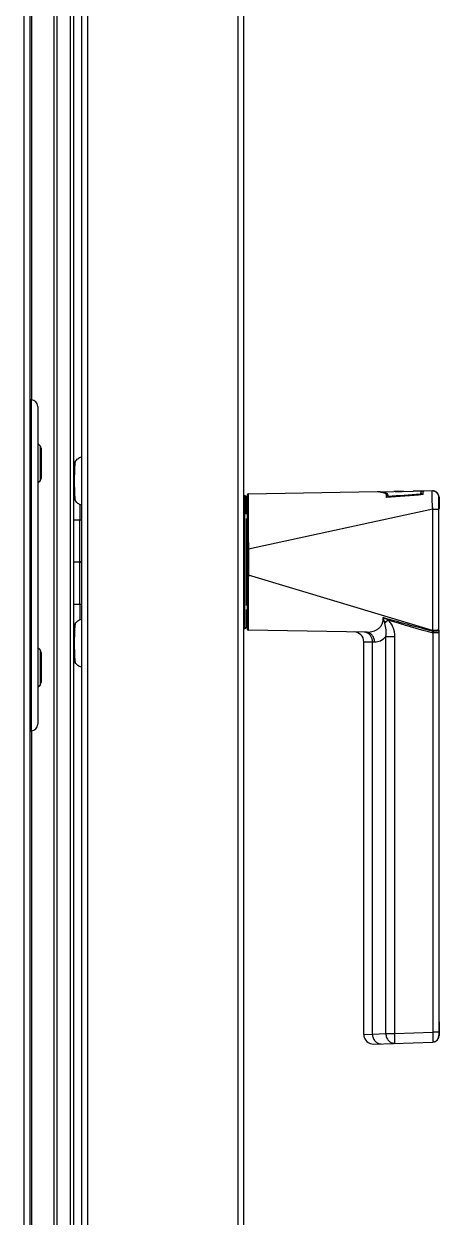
# Model space of a CAD drawing. Header units: millimetres. Extents: x -1319 to 3519, y -1539 to 2345.
# Drawn here: x 2253.2 to 2381.3, y 244.9 to 612.9 of the extents above; entities that cross this region are included whole.
import ezdxf

# ---------------------------------------------------------------- set-up
doc = ezdxf.new("R2010")
doc.units = ezdxf.units.MM
doc.header["$LTSCALE"] = 65.395
doc.layers.get('0').update_dxf_attribs({"linetype": 'CONTINUOUS'})

msp = doc.modelspace()

# ---------------------------------------------------------------- linework, layer by layer
at = {"linetype": 'Continuous'}
for p, q in [((2320.99, 963.37), (2320.99, -69.63)), ((2253.19, 960.17), (2253.19, -159.33)), ((2254.99, 960.17), (2254.99, -82.63)), ((2270.99, 960.37), (2270.99, -66.63)), ((2272.79, 960.37), (2272.79, -66.63)), ((2319.19, 960.37), (2319.19, -66.63)), ((2255.68, 496.85), (2255.68, 900.58)), ((2262.49, 23.87), (2262.49, 869.87)), ((2263.49, 23.87), (2263.49, 869.87)), ((2267.49, 869.87), (2267.49, 23.87)), ((2268.49, 869.87), (2268.49, 23.87)), ((2255.49, 496.87), (2255.49, 479.52)), ((2257.49, 494.87), (2257.49, 396.87)), ((2258.17, 482.77), (2257.49, 483.4)), ((2258.17, 482.77), (2258.17, 471.97)), ((2255.49, 479.52), (2255.49, 475.23)), ((2258.49, 482.03), (2258.49, 472.7)), ((2255.49, 475.23), (2255.49, 445.87)), ((2258.17, 471.97), (2257.49, 471.34)), ((2257.49, 471.34), (2258.17, 471.97)), ((2321.28, 467.39), (2320.99, 467.38)), ((2321.28, 467.39), (2321.28, 426.35)), ((2322.09, 467.53), (2322.09, 426.21)), ((2362.18, 468.54), (2322.43, 467.87)), ((2362.69, 468.55), (2367.32, 468.62)), ((2365.06, 466.8), (2365.06, 467.52)), ((2367.72, 468.63), (2369.91, 468.67)), ((2370.38, 468.67), (2373.3, 468.72)), ((2376.19, 468.77), (2373.3, 468.72)), ((2375.52, 467.79), (2375.52, 467.75)), ((2376.1, 467.7), (2376.1, 467.66)), ((2379.23, 468.82), (2376.19, 468.77)), ((2376.42, 467.68), (2376.43, 468.58)), ((2379.27, 468.82), (2379.25, 468.82)), ((2269.03, 465.89), (2269.03, 465.89)), ((2321.79, 461.66), (2321.79, 466.89)), ((2365.11, 466.81), (2365.12, 467.24)), ((2365.58, 467.12), (2365.59, 467.34)), ((2381.3, 466.87), (2381.27, 466.87)), ((2381.27, 466.82), (2381.27, 466.82)), ((2381.27, 463.25), (2381.27, 466.82)), ((2381.33, 465.87), (2381.27, 465.87)), ((2381.29, 466.87), (2381.31, 465.87)), ((2381.31, 465.87), (2381.29, 463.36)), ((2381.3, 466.87), (2381.33, 465.87)), ((2381.33, 465.87), (2381.3, 463.36)), ((2322.09, 461.77), (2321.79, 461.77)), ((2321.79, 460.29), (2321.79, 433.45)), ((2322.42, 461.78), (2322.42, 460.39)), ((2322.42, 460.39), (2322.42, 459.86)), ((2379.36, 463.25), (2322.46, 450.88)), ((2379.36, 463.25), (2381.26, 463.25)), ((2379.36, 425.8), (2379.36, 463.25)), ((2381.26, 425.92), (2381.26, 463.25)), ((2381.27, 463.36), (2381.3, 463.36)), ((2268.49, 459.86), (2270.45, 459.86)), ((2270.45, 459.86), (2270.99, 459.87)), ((2270.45, 433.88), (2270.45, 459.86)), ((2322.09, 457.77), (2321.79, 457.77)), ((2322.46, 450.88), (2322.09, 450.88)), ((2322.46, 450.88), (2322.46, 442.86)), ((2255.49, 445.87), (2255.49, 416.51)), ((2270.45, 446.87), (2268.49, 446.87)), ((2270.74, 446.87), (2270.45, 446.87)), ((2322.46, 442.86), (2322.09, 442.86)), ((2379.29, 425.81), (2322.46, 442.86)), ((2322.09, 435.96), (2321.79, 435.96)), ((2268.49, 433.88), (2270.45, 433.88)), ((2270.45, 433.88), (2270.99, 433.87)), ((2321.79, 432.23), (2321.79, 426.85)), ((2322.09, 431.96), (2321.79, 431.96)), ((2322.41, 433.87), (2322.41, 433.35)), ((2320.99, 426.35), (2321.28, 426.35)), ((2358.83, 425.26), (2322.43, 425.86)), ((2358.83, 425.26), (2322.43, 425.86)), ((2364.89, 423.98), (2367.64, 423.98)), ((2364.89, 301.46), (2364.89, 423.98)), ((2367.64, 301.46), (2367.64, 423.98)), ((2381.26, 425.06), (2379.36, 425.06)), ((2379.36, 425.06), (2379.36, 301.87)), ((2381.26, 425.92), (2381.26, 425.06)), ((2381.26, 425.06), (2381.26, 301.87)), ((2381.27, 425.06), (2381.27, 425.92)), ((2258.17, 419.77), (2257.49, 420.4)), ((2258.17, 419.77), (2258.17, 408.97)), ((2358.07, 301.23), (2358.07, 422.32)), ((2358.07, 422.32), (2360.75, 422.27)), ((2360.75, 422.27), (2361.38, 422.26)), ((2360.75, 301.31), (2360.75, 422.27)), ((2255.49, 416.51), (2255.49, 412.22)), ((2258.49, 419.03), (2258.49, 409.7)), ((2269.03, 415.89), (2269.03, 415.89)), ((2255.49, 412.22), (2255.49, 394.87)), ((2258.17, 408.97), (2257.49, 408.34)), ((2257.49, 408.34), (2258.17, 408.97)), ((2255.68, 83.36), (2255.68, 394.89)), ((2367.64, 301.46), (2379.36, 301.87)), ((2381.26, 301.87), (2379.36, 301.87)), ((2381.29, 305.12), (2381.29, 300.87)), ((2381.29, 305.12), (2381.29, 300.87)), ((2358.07, 301.23), (2360.75, 301.31)), ((2360.75, 301.31), (2364.89, 301.46)), ((2361.18, 298.23), (2379.33, 298.87)), ((2364.89, 301.46), (2367.64, 301.46)), ((2379.36, 298.87), (2379.36, 298.87)), ((2381.26, 300.87), (2381.29, 300.87)), ((2381.29, 300.87), (2381.29, 300.87))]:
    msp.add_line(p, q, dxfattribs=at)
msp.add_lwpolyline([(2376.33, 468.76), (2376.28, 468.77), (2376.19, 468.77)], dxfattribs=at)
for centre, radius, start, end in [((2255.49, 496.37), 0.5, 90, 180), ((2255.49, 494.87), 2, 0, 90), ((2257.49, 482.03), 1, 0, 46.9749), ((2279.44, 471.87), 12.01, 150.1382, 155.8305), ((2257.49, 472.7), 1, 313.0251, 360), ((2321.29, 466.89), 0.5, 0, 90.5), ((2322.44, 467.53), 0.35, 90.9548, 179.9949), ((2362.15, 462.89), 5.65, 82.7938, 84.6076), ((2702.73, -3807.59), 4287.7, 94.36458, 94.51678), ((2376.74, 467.47), 0.69, 159.7936, 163.753), ((2376.26, 468.39), 0.381, 47.8304, 53.3877), ((2379.27, 466.82), 2, 0.0032, 90.9515), ((2379.29, 466.81), 2.01, 74.2629, 90.9116), ((2379.3, 466.82), 2, 1.5, 90.9548), ((2379.29, 466.82), 2, 72.1649, 74.2171), ((2379.29, 466.82), 2, 1.4983, 72.162), ((2279.44, 471.87), 12.01, 204.1714, 209.8618), ((2279.44, 471.87), 12, 204.1679, 207.1265), ((3691.02, 466.91), 1420.59, 180.09172, 180.28435), ((2365.48, 466.7), 0.371, 153.364, 163.2355), ((2322.29, 462.32), 0.5, 180, 246.3193), ((2380.79, 463.37), 0.504, 343.1716, 359.4414), ((2270.74, 447.12), 0.25, 270, 360), ((2270.74, 446.62), 0.25, 0, 90), ((6387.4, 419.57), 4065.01, 179.67174, 179.79833), ((3544.1, 427.31), 1273.67, 179.70454, 179.91933), ((2322.29, 431.42), 0.5, 113.6807, 180), ((2279.44, 421.87), 12.01, 150.1382, 155.8305), ((2313.88, 475.84), 69.65, 316.6683, 317.8114), ((2527.46, 964.52), 559.42, 253.1691, 254.649), ((2321.29, 426.85), 0.5, 269.5, 360), ((2322.44, 426.21), 0.35, 180.0072, 269.0453), ((2355.07, 422.32), 3, 0, 89.0452), ((2358.15, 422.94), 2.33, 68.6854, 73.3526), ((2383.03, 424.69), 3.91, 163.3234, 166.5011), ((2333.66, 414.25), 46.96, 13.3124, 13.9912), ((2360.38, 425.69), 18.98, 359.7018, 0.3247), ((2257.49, 419.03), 1, 0, 46.9749), ((2279.44, 421.87), 12.01, 204.1714, 209.8618), ((2279.44, 421.87), 12, 204.1679, 207.1265), ((2257.49, 409.7), 1, 313.0251, 360), ((2255.49, 395.37), 0.5, 180, 270), ((2255.49, 396.87), 2, 270, 360), ((2361.07, 301.23), 3, 180, 272), ((2379.26, 300.84), 1.97, 272.0002, 272.7044), ((2379.26, 300.87), 2, 272.6972, 359.9971), ((2379.29, 300.87), 2, 272, 360), ((2379.28, 300.88), 2.01, 272.0559, 288.0731), ((2379.29, 300.86), 1.99, 288.1037, 295.0634), ((2379.28, 300.87), 2, 295.0695, 305.1892), ((2379.29, 300.87), 2, 305.2115, 312.3812), ((2379.28, 300.88), 2.01, 312.3841, 322.2465), ((2379.29, 300.87), 2, 322.2651, 329.5627), ((2379.28, 300.87), 2, 329.5706, 339.3595), ((2379.29, 300.87), 1.99, 339.3812, 346.744), ((2379.28, 300.87), 2.01, 346.7415, 359.9556)]:
    msp.add_arc(centre, radius, start, end, dxfattribs=at)
msp.add_ellipse((2379.27, 466.82), major_axis=(2, 0.03), ratio=0.999998, start_param=-0.016665, end_param=1.570796, dxfattribs=at)
for points, knots in [([(2269.03, 477.84), (2269.13, 478.02), (2269.37, 478.36), (2269.84, 478.79), (2270.38, 479.11), (2270.78, 479.25), (2270.99, 479.29)], [0, 0, 0, 0, 0.246341, 0.496544, 0.748019, 1, 1, 1, 1]), ([(2269.03, 477.84), (2269.02, 477.83), (2269.01, 477.81), (2268.99, 477.74), (2268.97, 477.63), (2268.94, 477.45), (2268.91, 477.23), (2268.89, 476.96), (2268.86, 476.52), (2268.82, 475.87), (2268.79, 475), (2268.76, 474.02), (2268.75, 472.96), (2268.74, 471.87), (2268.75, 470.78), (2268.76, 469.73), (2268.79, 468.75), (2268.82, 467.87), (2268.86, 467.22), (2268.89, 466.78), (2268.91, 466.51), (2268.94, 466.29), (2268.97, 466.11), (2268.99, 465.99), (2269.01, 465.92), (2269.03, 465.89)], [0, 0, 0, 0, 0.002896, 0.00678, 0.017576, 0.032409, 0.051184, 0.07376, 0.099953, 0.162288, 0.236093, 0.31887, 0.407807, 0.49988, 0.591958, 0.680908, 0.763708, 0.837545, 0.899918, 0.926132, 0.948731, 0.96753, 0.982386, 0.993207, 1, 1, 1, 1]), ([(2322.43, 467.87), (2322.43, 467.87), (2322.43, 467.86), (2322.43, 467.85), (2322.43, 467.81), (2322.43, 467.75), (2322.42, 467.63), (2322.42, 467.46), (2322.42, 467.23), (2322.42, 466.96), (2322.42, 466.64), (2322.42, 466.12), (2322.42, 465.35), (2322.42, 464.3), (2322.42, 463.09), (2322.42, 462.24), (2322.42, 461.78)], [0, 0, 0, 0, 0.001058, 0.004149, 0.009285, 0.01647, 0.03699, 0.065704, 0.10255, 0.147433, 0.200259, 0.260879, 0.404768, 0.577412, 0.776666, 1, 1, 1, 1]), ([(2362.68, 468.52), (2362.64, 468.52), (2362.47, 468.53), (2362.3, 468.54), (2362.18, 468.54)], [0, 0, 0, 0, 0.257644, 1, 1, 1, 1]), ([(2364.56, 468.23), (2364.24, 468.33), (2363.62, 468.49), (2362.99, 468.55), (2362.69, 468.55)], [0, 0, 0, 0, 0.531558, 1, 1, 1, 1]), ([(2364.53, 468.1), (2364.39, 468.15), (2363.84, 468.31), (2363.27, 468.44), (2362.86, 468.5)], [0, 0, 0, 0, 0.26836, 1, 1, 1, 1]), ([(2365.06, 467.52), (2365.06, 467.59), (2365.04, 467.71), (2364.89, 467.95), (2364.68, 468.05), (2364.53, 468.1)], [0, 0, 0, 0, 0.224227, 0.448556, 1, 1, 1, 1]), ([(2365.14, 468.04), (2365.09, 468.06), (2364.9, 468.13), (2364.71, 468.19), (2364.56, 468.23)], [0, 0, 0, 0, 0.255211, 1, 1, 1, 1]), ([(2364.97, 467.81), (2364.98, 467.84), (2365, 467.93), (2365.08, 468.02), (2365.14, 468.04)], [0, 0, 0, 0, 0.271602, 1, 1, 1, 1]), ([(2365.15, 467.76), (2365.14, 467.77), (2365.08, 467.79), (2365.02, 467.8), (2364.97, 467.81)], [0, 0, 0, 0, 0.224254, 1, 1, 1, 1]), ([(2365.12, 467.24), (2365.13, 467.29), (2365.13, 467.37), (2365.16, 467.46), (2365.19, 467.52), (2365.23, 467.56), (2365.28, 467.58), (2365.35, 467.57), (2365.41, 467.53), (2365.5, 467.46), (2365.56, 467.39), (2365.59, 467.34)], [0, 0, 0, 0, 0.186896, 0.287916, 0.375839, 0.439912, 0.490503, 0.581095, 0.674864, 0.775905, 1, 1, 1, 1]), ([(2365.59, 467.34), (2365.58, 467.42), (2365.56, 467.52), (2365.53, 467.66), (2365.49, 467.75), (2365.44, 467.84), (2365.37, 467.92), (2365.27, 467.99), (2365.19, 468.03), (2365.14, 468.04)], [0, 0, 0, 0, 0.245249, 0.360807, 0.472953, 0.585295, 0.705464, 0.842002, 1, 1, 1, 1]), ([(2365.3, 467.68), (2365.29, 467.69), (2365.24, 467.72), (2365.19, 467.74), (2365.15, 467.76)], [0, 0, 0, 0, 0.231121, 1, 1, 1, 1]), ([(2365.59, 467.34), (2365.57, 467.38), (2365.52, 467.47), (2365.43, 467.59), (2365.35, 467.66), (2365.3, 467.68)], [0, 0, 0, 0, 0.28087, 0.662255, 1, 1, 1, 1]), ([(2370.38, 468.67), (2370.13, 468.67), (2369.6, 468.65), (2368.8, 468.62), (2368.04, 468.62), (2367.55, 468.63), (2367.32, 468.62)], [0, 0, 0, 0, 0.248612, 0.520584, 0.778805, 1, 1, 1, 1]), ([(2375.58, 468.14), (2375.57, 468.11), (2375.53, 468), (2375.52, 467.88), (2375.52, 467.79)], [0, 0, 0, 0, 0.240785, 1, 1, 1, 1]), ([(2375.93, 467.65), (2375.88, 467.7), (2375.75, 467.78), (2375.6, 467.8), (2375.52, 467.79)], [0, 0, 0, 0, 0.488058, 1, 1, 1, 1]), ([(2375.88, 467.65), (2375.86, 467.67), (2375.75, 467.73), (2375.62, 467.76), (2375.52, 467.75)], [0, 0, 0, 0, 0.243893, 1, 1, 1, 1]), ([(2375.53, 467.62), (2375.53, 467.63), (2375.53, 467.68), (2375.52, 467.72), (2375.52, 467.75)], [0, 0, 0, 0, 0.288342, 1, 1, 1, 1]), ([(2376.19, 468.77), (2376.13, 468.77), (2376.01, 468.73), (2375.85, 468.6), (2375.71, 468.4), (2375.63, 468.23), (2375.58, 468.14)], [0, 0, 0, 0, 0.181878, 0.397315, 0.667292, 1, 1, 1, 1]), ([(2376.1, 467.7), (2376.08, 467.82), (2375.95, 468.04), (2375.71, 468.14), (2375.58, 468.14)], [0, 0, 0, 0, 0.48906, 1, 1, 1, 1]), ([(2376.17, 467.84), (2376.16, 467.83), (2376.14, 467.79), (2376.11, 467.74), (2376.1, 467.7)], [0, 0, 0, 0, 0.241111, 1, 1, 1, 1]), ([(2376.42, 468.18), (2376.4, 468.16), (2376.3, 468.06), (2376.22, 467.94), (2376.17, 467.84)], [0, 0, 0, 0, 0.216034, 1, 1, 1, 1]), ([(2376.33, 468.76), (2376.35, 468.76), (2376.4, 468.75), (2376.45, 468.72), (2376.48, 468.7)], [0, 0, 0, 0, 0.262556, 1, 1, 1, 1]), ([(2376.71, 468.78), (2376.69, 468.78), (2376.57, 468.75), (2376.48, 468.65), (2376.43, 468.58)], [0, 0, 0, 0, 0.19532, 1, 1, 1, 1]), ([(2379.36, 463.25), (2379.33, 463.61), (2379.28, 464.32), (2379.22, 465.35), (2379.17, 466.3), (2379.14, 467.14), (2379.13, 467.82), (2379.14, 468.29), (2379.16, 468.56), (2379.18, 468.7), (2379.19, 468.78), (2379.22, 468.82), (2379.23, 468.82)], [0, 0, 0, 0, 0.19389, 0.380673, 0.553067, 0.704388, 0.828634, 0.92098, 0.954082, 0.978118, 0.993084, 1, 1, 1, 1]), ([(2270.99, 464.44), (2270.78, 464.49), (2270.38, 464.63), (2269.84, 464.95), (2269.37, 465.38), (2269.13, 465.72), (2269.03, 465.9)], [0, 0, 0, 0, 0.251869, 0.503334, 0.753601, 1, 1, 1, 1]), ([(2365.12, 467.24), (2365.12, 467.24), (2365.12, 467.24), (2365.11, 467.24), (2365.09, 467.24), (2365.08, 467.24), (2365.07, 467.24)], [0, 0, 0, 0, 0.064912, 0.253744, 0.566007, 1, 1, 1, 1]), ([(2365.15, 466.87), (2365.17, 466.9), (2365.2, 466.95), (2365.24, 466.99), (2365.25, 466.99)], [0, 0, 0, 0, 0.743769, 1, 1, 1, 1]), ([(2365.25, 466.99), (2365.27, 467.01), (2365.37, 467.08), (2365.49, 467.12), (2365.58, 467.12)], [0, 0, 0, 0, 0.241058, 1, 1, 1, 1]), ([(2365.6, 466.85), (2365.6, 466.9), (2365.59, 466.99), (2365.59, 467.08), (2365.58, 467.12)], [0, 0, 0, 0, 0.562593, 1, 1, 1, 1]), ([(2381.26, 463.25), (2381.26, 463.49), (2381.26, 463.94), (2381.26, 464.6), (2381.26, 465.21), (2381.26, 465.67), (2381.26, 466), (2381.26, 466.21), (2381.26, 466.39), (2381.26, 466.54), (2381.26, 466.66), (2381.26, 466.74), (2381.27, 466.78), (2381.26, 466.8), (2381.27, 466.81), (2381.26, 466.82), (2381.27, 466.82)], [0, 0, 0, 0, 0.194224, 0.381503, 0.554626, 0.706765, 0.772974, 0.831663, 0.882259, 0.92425, 0.957247, 0.980968, 0.989283, 0.995227, 0.998799, 1, 1, 1, 1]), ([(2322.42, 459.86), (2322.43, 459.16), (2322.43, 456.16), (2322.45, 453.17), (2322.46, 450.88)], [0, 0, 0, 0, 0.233258, 1, 1, 1, 1]), ([(2322.41, 433.35), (2322.41, 433.23), (2322.41, 432.77), (2322.41, 432.31), (2322.41, 431.96)], [0, 0, 0, 0, 0.25695, 1, 1, 1, 1]), ([(2322.41, 431.96), (2322.41, 431.51), (2322.41, 430.64), (2322.41, 429.43), (2322.41, 428.38), (2322.41, 427.61), (2322.41, 427.09), (2322.41, 426.77), (2322.41, 426.5), (2322.42, 426.27), (2322.42, 426.1), (2322.42, 425.99), (2322.43, 425.92), (2322.43, 425.89), (2322.43, 425.88), (2322.43, 425.86), (2322.43, 425.86)], [0, 0, 0, 0, 0.224492, 0.424558, 0.59756, 0.741316, 0.801714, 0.854232, 0.898754, 0.93522, 0.963569, 0.983779, 0.990844, 0.995892, 0.998932, 1, 1, 1, 1]), ([(2269.03, 427.84), (2269.02, 427.83), (2269.01, 427.81), (2268.99, 427.74), (2268.97, 427.63), (2268.94, 427.45), (2268.91, 427.23), (2268.89, 426.96), (2268.86, 426.52), (2268.82, 425.87), (2268.79, 425), (2268.76, 424.02), (2268.75, 422.96), (2268.74, 421.87), (2268.75, 420.78), (2268.76, 419.73), (2268.79, 418.75), (2268.82, 417.87), (2268.86, 417.22), (2268.89, 416.78), (2268.91, 416.51), (2268.94, 416.29), (2268.97, 416.11), (2268.99, 415.99), (2269.01, 415.92), (2269.03, 415.89)], [0, 0, 0, 0, 0.002896, 0.00678, 0.017576, 0.032409, 0.051184, 0.07376, 0.099953, 0.162288, 0.236093, 0.31887, 0.407807, 0.49988, 0.591958, 0.680908, 0.763708, 0.837545, 0.899918, 0.926132, 0.948731, 0.96753, 0.982386, 0.993207, 1, 1, 1, 1]), ([(2269.03, 427.84), (2269.13, 428.02), (2269.37, 428.36), (2269.84, 428.79), (2270.38, 429.11), (2270.78, 429.25), (2270.99, 429.29)], [0, 0, 0, 0, 0.246341, 0.496544, 0.748019, 1, 1, 1, 1]), ([(2358.83, 425.26), (2359.39, 425.25), (2360.55, 425.35), (2361.95, 425.87), (2362.96, 426.62), (2363.62, 427.44), (2364.04, 428.52), (2364.09, 429.32), (2364.07, 429.74)], [0, 0, 0, 0, 0.215893, 0.441841, 0.563294, 0.694796, 0.840789, 1, 1, 1, 1]), ([(2364.07, 429.74), (2364.22, 429.7), (2364.44, 429.62), (2364.74, 429.55), (2364.96, 429.49), (2365.19, 429.43), (2365.46, 429.3), (2365.66, 429.17), (2365.81, 429.13)], [0, 0, 0, 0, 0.249892, 0.375201, 0.50074, 0.625566, 0.750341, 1, 1, 1, 1]), ([(2364.54, 428.04), (2364.5, 428.18), (2364.35, 428.75), (2364.2, 429.32), (2364.07, 429.74)], [0, 0, 0, 0, 0.246729, 1, 1, 1, 1]), ([(2364.89, 423.98), (2365.01, 424.65), (2365.02, 426.04), (2364.71, 427.38), (2364.54, 428.04)], [0, 0, 0, 0, 0.499964, 1, 1, 1, 1]), ([(2367.64, 423.98), (2367.64, 424.92), (2367.36, 426.36), (2366.46, 428.02), (2365.83, 428.74), (2365.48, 429.06)], [0, 0, 0, 0, 0.499033, 0.749609, 1, 1, 1, 1]), ([(2379.23, 425.6), (2376.98, 426.15), (2372.5, 427.33), (2368.04, 428.59), (2365.82, 429.23)], [0, 0, 0, 0, 0.500021, 1, 1, 1, 1]), ([(2361.38, 422.26), (2361.38, 422.64), (2361.26, 423.4), (2360.71, 424.39), (2359.86, 425.08), (2359.17, 425.25), (2358.83, 425.26)], [0, 0, 0, 0, 0.266375, 0.523293, 0.766628, 1, 1, 1, 1]), ([(2360.75, 422.27), (2360.75, 422.87), (2360.51, 423.8), (2359.75, 424.71), (2359.25, 425.01), (2359, 425.11)], [0, 0, 0, 0, 0.516029, 0.763262, 1, 1, 1, 1]), ([(2361.38, 422.26), (2362, 422.25), (2363.36, 422.52), (2364.43, 423.42), (2364.89, 423.98)], [0, 0, 0, 0, 0.461673, 1, 1, 1, 1]), ([(2379.36, 425.59), (2379.6, 425.6), (2380.06, 425.62), (2380.64, 425.68), (2381.03, 425.77), (2381.21, 425.85), (2381.26, 425.9), (2381.26, 425.92)], [0, 0, 0, 0, 0.3745, 0.690387, 0.905055, 0.966515, 1, 1, 1, 1]), ([(2381.26, 425.92), (2381.26, 425.91), (2381.19, 425.89), (2381.1, 425.87), (2380.92, 425.85), (2380.69, 425.84), (2380.41, 425.82), (2379.96, 425.81), (2379.6, 425.8), (2379.36, 425.8)], [0, 0, 0, 0, 0.022518, 0.079661, 0.171162, 0.294068, 0.444107, 0.615967, 1, 1, 1, 1]), ([(2270.99, 414.44), (2270.78, 414.49), (2270.38, 414.63), (2269.84, 414.95), (2269.37, 415.38), (2269.13, 415.72), (2269.03, 415.9)], [0, 0, 0, 0, 0.251869, 0.503334, 0.753601, 1, 1, 1, 1]), ([(2379.36, 301.87), (2379.37, 301.67), (2379.38, 301.3), (2379.38, 300.75), (2379.39, 300.24), (2379.39, 299.8), (2379.38, 299.43), (2379.37, 299.17), (2379.36, 299.02), (2379.35, 298.95), (2379.35, 298.9), (2379.34, 298.87), (2379.33, 298.87)], [0, 0, 0, 0, 0.192193, 0.377225, 0.548099, 0.698519, 0.822859, 0.916524, 0.950731, 0.976111, 0.992475, 1, 1, 1, 1]), ([(2381.26, 301.87), (2381.26, 301.74), (2381.26, 301.55), (2381.26, 301.32), (2381.26, 301.17), (2381.26, 301.05), (2381.26, 300.96), (2381.26, 300.91), (2381.26, 300.89), (2381.26, 300.88), (2381.26, 300.87), (2381.26, 300.87)], [0, 0, 0, 0, 0.382892, 0.555831, 0.707388, 0.831697, 0.924014, 0.957027, 0.980833, 0.995194, 1, 1, 1, 1]), ([(2360.75, 301.31), (2360.75, 300.92), (2360.9, 300.13), (2361.49, 299.13), (2362.38, 298.45), (2363.11, 298.3), (2363.45, 298.31)], [0, 0, 0, 0, 0.266334, 0.523627, 0.767032, 1, 1, 1, 1]), ([(2364.89, 301.46), (2364.89, 301.06), (2365.03, 300.28), (2365.63, 299.27), (2366.52, 298.59), (2367.25, 298.45), (2367.59, 298.46)], [0, 0, 0, 0, 0.266322, 0.523635, 0.767049, 1, 1, 1, 1]), ([(2367.59, 298.46), (2367.6, 298.46), (2367.61, 298.48), (2367.62, 298.52), (2367.63, 298.6), (2367.65, 298.75), (2367.66, 299), (2367.67, 299.37), (2367.68, 299.81), (2367.67, 300.33), (2367.66, 300.88), (2367.65, 301.26), (2367.64, 301.46)], [0, 0, 0, 0, 0.007003, 0.022189, 0.046416, 0.079661, 0.172017, 0.295986, 0.446912, 0.618986, 0.805821, 1, 1, 1, 1]), ([(2379.33, 298.87), (2379.33, 298.87), (2379.33, 298.87), (2379.33, 298.87), (2379.33, 298.87)], [0, 0, 0, 0, 0.52248, 1, 1, 1, 1])]:
    msp.add_open_spline(points, degree=3, knots=knots, dxfattribs=at)
for points in [[(2375.52, 467.75), (2372.21, 467.54), (2368.9, 467.33), (2365.58, 467.12)], [(2365.48, 429.06), (2365.02, 429.31), (2364.55, 429.53), (2364.07, 429.74)], [(2365.81, 429.13), (2365.81, 429.16), (2365.82, 429.2), (2365.82, 429.23)], [(2358.82, 425.17), (2358.62, 425.23), (2358.41, 425.26), (2358.2, 425.27)], [(2379.23, 425.6), (2379.28, 425.6), (2379.32, 425.59), (2379.36, 425.59)], [(2379.36, 425.8), (2379.34, 425.8), (2379.31, 425.8), (2379.29, 425.81)]]:
    msp.add_open_spline(points, degree=3, dxfattribs=at)

doc.saveas('drawing.dxf')
